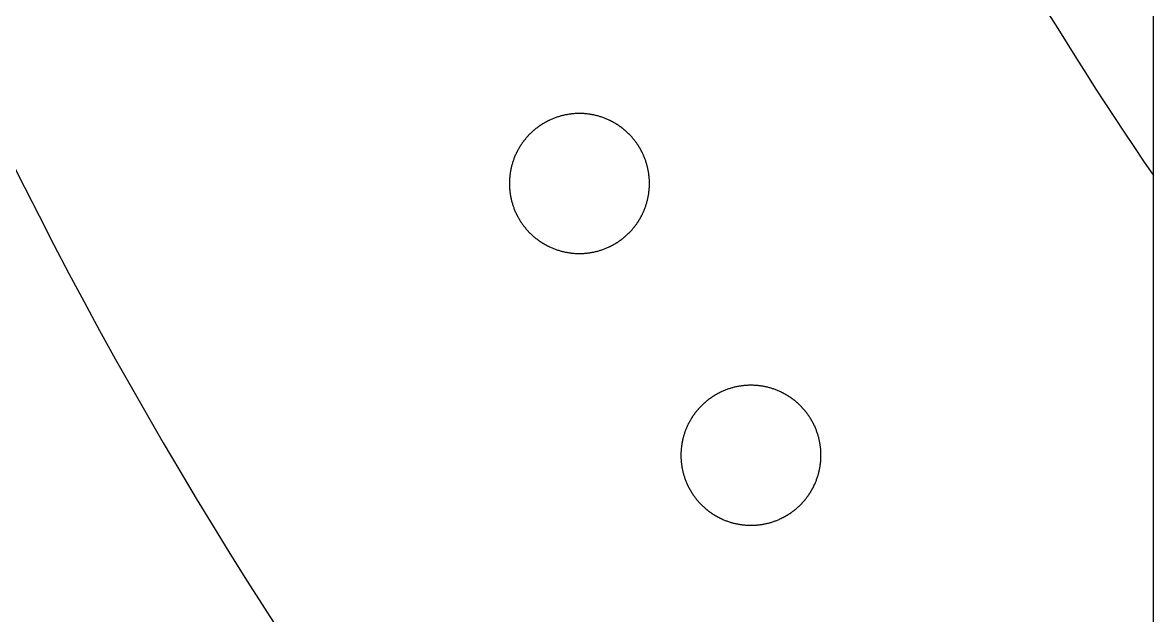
# Model space of a CAD drawing. Extents: x -111 to 2985, y -118 to 122.
# Drawn here: x -40.67 to -31.26, y -63.83 to -58.9 of the extents above; entities that cross this region are included whole.
import ezdxf

# ---------------------------------------------------------------- set-up
doc = ezdxf.new("R2010")
doc.units = 0
doc.layers.add('LAYER_03', color=5, linetype='CONTINUOUS')

msp = doc.modelspace()

# ---------------------------------------------------------------- linework, layer by layer
at = {"layer": 'LAYER_03'}
for points in [[(-110.8393, -73.6993), (-31.2558, -73.6993), (-31.2558, -42.3099)], [(-32.1273, -58.8222), (-32.0507, -58.9469), (-31.9736, -59.0712), (-31.8959, -59.195), (-31.8177, -59.3184), (-31.739, -59.4414), (-31.6598, -59.5639), (-31.58, -59.6859), (-31.4997, -59.8075), (-31.4189, -59.9286), (-31.3376, -60.0492), (-31.2558, -60.1694)], [(-40.771, -60.0239), (-40.6506, -60.2652), (-40.5285, -60.5056), (-40.4048, -60.7451), (-40.2795, -60.9837), (-40.1526, -61.2214), (-40.0241, -61.4582), (-39.894, -61.694), (-39.7623, -61.9288), (-39.629, -62.1627), (-39.4942, -62.3956), (-39.3578, -62.6274), (-39.2199, -62.8583), (-39.0805, -63.0881), (-38.9396, -63.3168), (-38.7972, -63.5445), (-38.6533, -63.771), (-38.5079, -63.9965)]]:
    msp.add_lwpolyline(points, dxfattribs=at)
for points in [[(-35.4492, -60.2357), (-35.4492, -60.2293), (-35.4494, -60.2228), (-35.4495, -60.2163), (-35.4498, -60.2098), (-35.4501, -60.2032), (-35.4505, -60.1966), (-35.451, -60.19), (-35.4516, -60.1834), (-35.4522, -60.1767), (-35.4529, -60.1701), (-35.4537, -60.1634), (-35.4546, -60.1567), (-35.4556, -60.15), (-35.4566, -60.1432), (-35.4577, -60.1365), (-35.4589, -60.1297), (-35.4602, -60.123), (-35.4616, -60.1162), (-35.4631, -60.1094), (-35.4646, -60.1026), (-35.4663, -60.0958), (-35.468, -60.089), (-35.4698, -60.0822), (-35.4717, -60.0754), (-35.4737, -60.0686), (-35.4758, -60.0618), (-35.4779, -60.0551), (-35.4802, -60.0483), (-35.4825, -60.0415), (-35.485, -60.0347), (-35.4875, -60.028), (-35.4901, -60.0213), (-35.4928, -60.0146), (-35.4956, -60.0079), (-35.4985, -60.0012), (-35.5015, -59.9945), (-35.5046, -59.9879), (-35.5061, -59.9846), (-35.5077, -59.9813), (-35.5093, -59.978), (-35.511, -59.9747), (-35.5126, -59.9714), (-35.5143, -59.9681), (-35.516, -59.9649), (-35.5177, -59.9616), (-35.5195, -59.9584), (-35.5212, -59.9551), (-35.523, -59.9519), (-35.5249, -59.9486), (-35.5267, -59.9454), (-35.5285, -59.9422), (-35.5304, -59.939), (-35.5323, -59.9358), (-35.5342, -59.9326), (-35.5362, -59.9295), (-35.5382, -59.9263), (-35.5401, -59.9232), (-35.5422, -59.92), (-35.5442, -59.9169), (-35.5462, -59.9138), (-35.5483, -59.9107), (-35.5504, -59.9076), (-35.5525, -59.9045), (-35.5547, -59.9014), (-35.5568, -59.8984), (-35.559, -59.8953), (-35.5612, -59.8923), (-35.5634, -59.8893), (-35.5657, -59.8863), (-35.5679, -59.8833), (-35.5702, -59.8803), (-35.5725, -59.8773), (-35.5748, -59.8744), (-35.5772, -59.8714), (-35.5795, -59.8685), (-35.5819, -59.8656), (-35.5843, -59.8627), (-35.5867, -59.8598), (-35.5892, -59.8569), (-35.5916, -59.8541), (-35.5941, -59.8512), (-35.5966, -59.8484), (-35.5991, -59.8456), (-35.6016, -59.8428), (-35.6042, -59.84), (-35.6068, -59.8373), (-35.6093, -59.8345), (-35.612, -59.8318), (-35.6146, -59.8291), (-35.6172, -59.8264), (-35.6199, -59.8237), (-35.6225, -59.8211), (-35.6252, -59.8184), (-35.6279, -59.8158), (-35.6307, -59.8132), (-35.6334, -59.8106), (-35.6362, -59.8081), (-35.639, -59.8055), (-35.6417, -59.803), (-35.6446, -59.8005), (-35.6474, -59.798), (-35.6502, -59.7955), (-35.6531, -59.793), (-35.6559, -59.7906), (-35.6588, -59.7882), (-35.6617, -59.7858), (-35.6646, -59.7834), (-35.6676, -59.781), (-35.6705, -59.7787), (-35.6735, -59.7764), (-35.6764, -59.7741), (-35.6794, -59.7718), (-35.6824, -59.7695), (-35.6854, -59.7673), (-35.6884, -59.7651), (-35.6915, -59.7629), (-35.6945, -59.7607), (-35.6976, -59.7585), (-35.7006, -59.7564), (-35.7037, -59.7543), (-35.7068, -59.7522), (-35.7099, -59.7501), (-35.713, -59.7481), (-35.7162, -59.746), (-35.7193, -59.744), (-35.7225, -59.742), (-35.7256, -59.7401), (-35.7288, -59.7381), (-35.732, -59.7362), (-35.7352, -59.7343), (-35.7384, -59.7324), (-35.7416, -59.7305), (-35.7448, -59.7287), (-35.748, -59.7269), (-35.7512, -59.7251), (-35.7545, -59.7233), (-35.7577, -59.7216), (-35.761, -59.7199), (-35.7643, -59.7182), (-35.7675, -59.7165), (-35.7708, -59.7148), (-35.7741, -59.7132), (-35.7774, -59.7116), (-35.7807, -59.71), (-35.784, -59.7084), (-35.7907, -59.7054), (-35.7973, -59.7024), (-35.804, -59.6995), (-35.8107, -59.6967), (-35.8174, -59.694), (-35.8241, -59.6914), (-35.8309, -59.6888), (-35.8376, -59.6864), (-35.8444, -59.6841), (-35.8512, -59.6818), (-35.858, -59.6796), (-35.8648, -59.6776), (-35.8716, -59.6756), (-35.8784, -59.6737), (-35.8852, -59.6718), (-35.8919, -59.6701), (-35.8987, -59.6685), (-35.9055, -59.6669), (-35.9123, -59.6655), (-35.9191, -59.6641), (-35.9259, -59.6628), (-35.9326, -59.6616), (-35.9394, -59.6605), (-35.9461, -59.6594), (-35.9528, -59.6585), (-35.9595, -59.6576), (-35.9662, -59.6568), (-35.9729, -59.6561), (-35.9795, -59.6554), (-35.9862, -59.6549), (-35.9928, -59.6544), (-35.9994, -59.654), (-36.0059, -59.6537), (-36.0124, -59.6534), (-36.019, -59.6532), (-36.0254, -59.6531), (-36.0319, -59.6531), (-36.0383, -59.6531), (-36.0448, -59.6532), (-36.0513, -59.6534), (-36.0579, -59.6537), (-36.0644, -59.654), (-36.071, -59.6544), (-36.0776, -59.6549), (-36.0842, -59.6554), (-36.0909, -59.6561), (-36.0976, -59.6568), (-36.1043, -59.6576), (-36.111, -59.6585), (-36.1177, -59.6594), (-36.1244, -59.6605), (-36.1312, -59.6616), (-36.1379, -59.6628), (-36.1447, -59.6641), (-36.1515, -59.6655), (-36.1582, -59.6669), (-36.165, -59.6685), (-36.1718, -59.6701), (-36.1786, -59.6718), (-36.1854, -59.6737), (-36.1922, -59.6756), (-36.199, -59.6776), (-36.2058, -59.6796), (-36.2126, -59.6818), (-36.2194, -59.6841), (-36.2261, -59.6864), (-36.2329, -59.6888), (-36.2396, -59.6914), (-36.2464, -59.694), (-36.2531, -59.6967), (-36.2598, -59.6995), (-36.2665, -59.7024), (-36.2731, -59.7054), (-36.2798, -59.7084), (-36.2831, -59.71), (-36.2864, -59.7116), (-36.2897, -59.7132), (-36.293, -59.7148), (-36.2962, -59.7165), (-36.2995, -59.7182), (-36.3028, -59.7199), (-36.306, -59.7216), (-36.3093, -59.7233), (-36.3125, -59.7251), (-36.3158, -59.7269), (-36.319, -59.7287), (-36.3222, -59.7305), (-36.3254, -59.7324), (-36.3286, -59.7343), (-36.3318, -59.7362), (-36.335, -59.7381), (-36.3382, -59.7401), (-36.3413, -59.742), (-36.3445, -59.744), (-36.3476, -59.746), (-36.3507, -59.7481), (-36.3539, -59.7501), (-36.357, -59.7522), (-36.3601, -59.7543), (-36.3631, -59.7564), (-36.3662, -59.7585), (-36.3693, -59.7607), (-36.3723, -59.7629), (-36.3753, -59.7651), (-36.3784, -59.7673), (-36.3814, -59.7695), (-36.3844, -59.7718), (-36.3874, -59.7741), (-36.3903, -59.7764), (-36.3933, -59.7787), (-36.3962, -59.781), (-36.3991, -59.7834), (-36.4021, -59.7858), (-36.405, -59.7882), (-36.4078, -59.7906), (-36.4107, -59.793), (-36.4136, -59.7955), (-36.4164, -59.798), (-36.4192, -59.8005), (-36.422, -59.803), (-36.4248, -59.8055), (-36.4276, -59.8081), (-36.4304, -59.8106), (-36.4331, -59.8132), (-36.4358, -59.8158), (-36.4385, -59.8184), (-36.4412, -59.8211), (-36.4439, -59.8237), (-36.4466, -59.8264), (-36.4492, -59.8291), (-36.4518, -59.8318), (-36.4544, -59.8345), (-36.457, -59.8373), (-36.4596, -59.84), (-36.4621, -59.8428), (-36.4647, -59.8456), (-36.4672, -59.8484), (-36.4697, -59.8512), (-36.4722, -59.8541), (-36.4746, -59.8569), (-36.4771, -59.8598), (-36.4795, -59.8627), (-36.4819, -59.8656), (-36.4843, -59.8685), (-36.4866, -59.8714), (-36.489, -59.8744), (-36.4913, -59.8773), (-36.4936, -59.8803), (-36.4959, -59.8833), (-36.4981, -59.8863), (-36.5004, -59.8893), (-36.5026, -59.8923), (-36.5048, -59.8953), (-36.507, -59.8984), (-36.5091, -59.9014), (-36.5113, -59.9045), (-36.5134, -59.9076), (-36.5155, -59.9107), (-36.5175, -59.9138), (-36.5196, -59.9169), (-36.5216, -59.92), (-36.5236, -59.9232), (-36.5256, -59.9263), (-36.5276, -59.9295), (-36.5295, -59.9326), (-36.5315, -59.9358), (-36.5334, -59.939), (-36.5352, -59.9422), (-36.5371, -59.9454), (-36.5389, -59.9486), (-36.5407, -59.9519), (-36.5425, -59.9551), (-36.5443, -59.9584), (-36.546, -59.9616), (-36.5478, -59.9649), (-36.5495, -59.9681), (-36.5512, -59.9714), (-36.5528, -59.9747), (-36.5544, -59.978), (-36.5561, -59.9813), (-36.5576, -59.9846), (-36.5592, -59.9879), (-36.5623, -59.9945), (-36.5653, -60.0012), (-36.5682, -60.0079), (-36.5709, -60.0146), (-36.5737, -60.0213), (-36.5763, -60.028), (-36.5788, -60.0347), (-36.5812, -60.0415), (-36.5836, -60.0483), (-36.5858, -60.0551), (-36.588, -60.0618), (-36.5901, -60.0686), (-36.5921, -60.0754), (-36.594, -60.0822), (-36.5958, -60.089), (-36.5975, -60.0958), (-36.5992, -60.1026), (-36.6007, -60.1094), (-36.6022, -60.1162), (-36.6035, -60.123), (-36.6048, -60.1297), (-36.606, -60.1365), (-36.6072, -60.1432), (-36.6082, -60.15), (-36.6092, -60.1567), (-36.6101, -60.1634), (-36.6109, -60.1701), (-36.6116, -60.1767), (-36.6122, -60.1834), (-36.6128, -60.19), (-36.6133, -60.1966), (-36.6137, -60.2032), (-36.614, -60.2098), (-36.6142, -60.2163), (-36.6144, -60.2228), (-36.6145, -60.2293), (-36.6146, -60.2357), (-36.6145, -60.2422), (-36.6144, -60.2487), (-36.6142, -60.2552), (-36.614, -60.2617), (-36.6137, -60.2683), (-36.6133, -60.2749), (-36.6128, -60.2815), (-36.6122, -60.2881), (-36.6116, -60.2948), (-36.6109, -60.3014), (-36.6101, -60.3081), (-36.6092, -60.3148), (-36.6082, -60.3215), (-36.6072, -60.3283), (-36.606, -60.335), (-36.6048, -60.3418), (-36.6035, -60.3485), (-36.6022, -60.3553), (-36.6007, -60.3621), (-36.5992, -60.3689), (-36.5975, -60.3757), (-36.5958, -60.3825), (-36.594, -60.3893), (-36.5921, -60.3961), (-36.5901, -60.4029), (-36.588, -60.4097), (-36.5858, -60.4164), (-36.5836, -60.4232), (-36.5812, -60.43), (-36.5788, -60.4368), (-36.5763, -60.4435), (-36.5737, -60.4502), (-36.5709, -60.4569), (-36.5682, -60.4636), (-36.5653, -60.4703), (-36.5623, -60.477), (-36.5592, -60.4836), (-36.5576, -60.4869), (-36.5561, -60.4902), (-36.5544, -60.4935), (-36.5528, -60.4968), (-36.5512, -60.5001), (-36.5495, -60.5034), (-36.5478, -60.5066), (-36.546, -60.5099), (-36.5443, -60.5131), (-36.5425, -60.5164), (-36.5407, -60.5196), (-36.5389, -60.5229), (-36.5371, -60.5261), (-36.5352, -60.5293), (-36.5334, -60.5325), (-36.5315, -60.5357), (-36.5295, -60.5388), (-36.5276, -60.542), (-36.5256, -60.5452), (-36.5236, -60.5483), (-36.5216, -60.5515), (-36.5196, -60.5546), (-36.5175, -60.5577), (-36.5155, -60.5608), (-36.5134, -60.5639), (-36.5113, -60.567), (-36.5091, -60.5701), (-36.507, -60.5731), (-36.5048, -60.5762), (-36.5026, -60.5792), (-36.5004, -60.5822), (-36.4981, -60.5852), (-36.4959, -60.5882), (-36.4936, -60.5912), (-36.4913, -60.5942), (-36.489, -60.5971), (-36.4866, -60.6001), (-36.4843, -60.603), (-36.4819, -60.6059), (-36.4795, -60.6088), (-36.4771, -60.6117), (-36.4746, -60.6146), (-36.4722, -60.6174), (-36.4697, -60.6203), (-36.4672, -60.6231), (-36.4647, -60.6259), (-36.4621, -60.6287), (-36.4596, -60.6315), (-36.457, -60.6342), (-36.4544, -60.637), (-36.4518, -60.6397), (-36.4492, -60.6424), (-36.4466, -60.6451), (-36.4439, -60.6478), (-36.4412, -60.6504), (-36.4385, -60.6531), (-36.4358, -60.6557), (-36.4331, -60.6583), (-36.4304, -60.6609), (-36.4276, -60.6634), (-36.4248, -60.666), (-36.422, -60.6685), (-36.4192, -60.671), (-36.4164, -60.6735), (-36.4136, -60.676), (-36.4107, -60.6785), (-36.4078, -60.6809), (-36.405, -60.6833), (-36.4021, -60.6857), (-36.3991, -60.6881), (-36.3962, -60.6905), (-36.3933, -60.6928), (-36.3903, -60.6951), (-36.3874, -60.6974), (-36.3844, -60.6997), (-36.3814, -60.702), (-36.3784, -60.7042), (-36.3753, -60.7064), (-36.3723, -60.7086), (-36.3693, -60.7108), (-36.3662, -60.713), (-36.3631, -60.7151), (-36.3601, -60.7172), (-36.357, -60.7193), (-36.3539, -60.7214), (-36.3507, -60.7234), (-36.3476, -60.7255), (-36.3445, -60.7275), (-36.3413, -60.7295), (-36.3382, -60.7314), (-36.335, -60.7334), (-36.3318, -60.7353), (-36.3286, -60.7372), (-36.3254, -60.7391), (-36.3222, -60.7409), (-36.319, -60.7428), (-36.3158, -60.7446), (-36.3125, -60.7464), (-36.3093, -60.7482), (-36.306, -60.7499), (-36.3028, -60.7516), (-36.2995, -60.7533), (-36.2962, -60.755), (-36.293, -60.7567), (-36.2897, -60.7583), (-36.2864, -60.7599), (-36.2831, -60.7615), (-36.2798, -60.7631), (-36.2731, -60.7661), (-36.2665, -60.7691), (-36.2598, -60.772), (-36.2531, -60.7748), (-36.2464, -60.7775), (-36.2396, -60.7801), (-36.2329, -60.7827), (-36.2261, -60.7851), (-36.2194, -60.7874), (-36.2126, -60.7897), (-36.2058, -60.7919), (-36.199, -60.7939), (-36.1922, -60.7959), (-36.1854, -60.7978), (-36.1786, -60.7996), (-36.1718, -60.8014), (-36.165, -60.803), (-36.1582, -60.8046), (-36.1515, -60.806), (-36.1447, -60.8074), (-36.1379, -60.8087), (-36.1312, -60.8099), (-36.1244, -60.811), (-36.1177, -60.8121), (-36.111, -60.813), (-36.1043, -60.8139), (-36.0976, -60.8147), (-36.0909, -60.8154), (-36.0842, -60.8161), (-36.0776, -60.8166), (-36.071, -60.8171), (-36.0644, -60.8175), (-36.0579, -60.8178), (-36.0513, -60.8181), (-36.0448, -60.8183), (-36.0383, -60.8184), (-36.0319, -60.8184), (-36.0254, -60.8184), (-36.019, -60.8183), (-36.0124, -60.8181), (-36.0059, -60.8178), (-35.9994, -60.8175), (-35.9928, -60.8171), (-35.9862, -60.8166), (-35.9795, -60.8161), (-35.9729, -60.8154), (-35.9662, -60.8147), (-35.9595, -60.8139), (-35.9528, -60.813), (-35.9461, -60.8121), (-35.9394, -60.811), (-35.9326, -60.8099), (-35.9259, -60.8087), (-35.9191, -60.8074), (-35.9123, -60.806), (-35.9055, -60.8046), (-35.8987, -60.803), (-35.8919, -60.8014), (-35.8852, -60.7996), (-35.8784, -60.7978), (-35.8716, -60.7959), (-35.8648, -60.7939), (-35.858, -60.7919), (-35.8512, -60.7897), (-35.8444, -60.7874), (-35.8376, -60.7851), (-35.8309, -60.7827), (-35.8241, -60.7801), (-35.8174, -60.7775), (-35.8107, -60.7748), (-35.804, -60.772), (-35.7973, -60.7691), (-35.7907, -60.7661), (-35.784, -60.7631), (-35.7807, -60.7615), (-35.7774, -60.7599), (-35.7741, -60.7583), (-35.7708, -60.7567), (-35.7675, -60.755), (-35.7643, -60.7533), (-35.761, -60.7516), (-35.7577, -60.7499), (-35.7545, -60.7482), (-35.7512, -60.7464), (-35.748, -60.7446), (-35.7448, -60.7428), (-35.7416, -60.7409), (-35.7384, -60.7391), (-35.7352, -60.7372), (-35.732, -60.7353), (-35.7288, -60.7334), (-35.7256, -60.7314), (-35.7225, -60.7295), (-35.7193, -60.7275), (-35.7162, -60.7255), (-35.713, -60.7234), (-35.7099, -60.7214), (-35.7068, -60.7193), (-35.7037, -60.7172), (-35.7006, -60.7151), (-35.6976, -60.713), (-35.6945, -60.7108), (-35.6915, -60.7086), (-35.6884, -60.7064), (-35.6854, -60.7042), (-35.6824, -60.702), (-35.6794, -60.6997), (-35.6764, -60.6974), (-35.6735, -60.6951), (-35.6705, -60.6928), (-35.6676, -60.6905), (-35.6646, -60.6881), (-35.6617, -60.6857), (-35.6588, -60.6833), (-35.6559, -60.6809), (-35.6531, -60.6785), (-35.6502, -60.676), (-35.6474, -60.6735), (-35.6446, -60.671), (-35.6417, -60.6685), (-35.639, -60.666), (-35.6362, -60.6634), (-35.6334, -60.6609), (-35.6307, -60.6583), (-35.6279, -60.6557), (-35.6252, -60.6531), (-35.6225, -60.6504), (-35.6199, -60.6478), (-35.6172, -60.6451), (-35.6146, -60.6424), (-35.612, -60.6397), (-35.6093, -60.637), (-35.6068, -60.6342), (-35.6042, -60.6315), (-35.6016, -60.6287), (-35.5991, -60.6259), (-35.5966, -60.6231), (-35.5941, -60.6203), (-35.5916, -60.6174), (-35.5892, -60.6146), (-35.5867, -60.6117), (-35.5843, -60.6088), (-35.5819, -60.6059), (-35.5795, -60.603), (-35.5772, -60.6001), (-35.5748, -60.5971), (-35.5725, -60.5942), (-35.5702, -60.5912), (-35.5679, -60.5882), (-35.5657, -60.5852), (-35.5634, -60.5822), (-35.5612, -60.5792), (-35.559, -60.5762), (-35.5568, -60.5731), (-35.5547, -60.5701), (-35.5525, -60.567), (-35.5504, -60.5639), (-35.5483, -60.5608), (-35.5462, -60.5577), (-35.5442, -60.5546), (-35.5422, -60.5515), (-35.5401, -60.5483), (-35.5382, -60.5452), (-35.5362, -60.542), (-35.5342, -60.5388), (-35.5323, -60.5357), (-35.5304, -60.5325), (-35.5285, -60.5293), (-35.5267, -60.5261), (-35.5249, -60.5229), (-35.523, -60.5196), (-35.5212, -60.5164), (-35.5195, -60.5131), (-35.5177, -60.5099), (-35.516, -60.5066), (-35.5143, -60.5034), (-35.5126, -60.5001), (-35.511, -60.4968), (-35.5093, -60.4935), (-35.5077, -60.4902), (-35.5061, -60.4869), (-35.5046, -60.4836), (-35.5015, -60.477), (-35.4985, -60.4703), (-35.4956, -60.4636), (-35.4928, -60.4569), (-35.4901, -60.4502), (-35.4875, -60.4435), (-35.485, -60.4368), (-35.4825, -60.43), (-35.4802, -60.4232), (-35.4779, -60.4164), (-35.4758, -60.4097), (-35.4737, -60.4029), (-35.4717, -60.3961), (-35.4698, -60.3893), (-35.468, -60.3825), (-35.4663, -60.3757), (-35.4646, -60.3689), (-35.4631, -60.3621), (-35.4616, -60.3553), (-35.4602, -60.3485), (-35.4589, -60.3418), (-35.4577, -60.335), (-35.4566, -60.3283), (-35.4556, -60.3215), (-35.4546, -60.3148), (-35.4537, -60.3081), (-35.4529, -60.3014), (-35.4522, -60.2948), (-35.4516, -60.2881), (-35.451, -60.2815), (-35.4505, -60.2749), (-35.4501, -60.2683), (-35.4498, -60.2617), (-35.4495, -60.2552), (-35.4494, -60.2487), (-35.4492, -60.2422)], [(-34.022, -62.498), (-34.022, -62.4915), (-34.0221, -62.4851), (-34.0223, -62.4786), (-34.0226, -62.472), (-34.0229, -62.4655), (-34.0233, -62.4589), (-34.0238, -62.4523), (-34.0243, -62.4456), (-34.025, -62.439), (-34.0257, -62.4323), (-34.0265, -62.4256), (-34.0274, -62.4189), (-34.0283, -62.4122), (-34.0294, -62.4055), (-34.0305, -62.3987), (-34.0317, -62.392), (-34.033, -62.3852), (-34.0344, -62.3784), (-34.0359, -62.3716), (-34.0374, -62.3649), (-34.039, -62.3581), (-34.0408, -62.3513), (-34.0426, -62.3445), (-34.0445, -62.3377), (-34.0465, -62.3309), (-34.0486, -62.3241), (-34.0507, -62.3173), (-34.053, -62.3105), (-34.0553, -62.3038), (-34.0578, -62.297), (-34.0603, -62.2903), (-34.0629, -62.2835), (-34.0656, -62.2768), (-34.0684, -62.2701), (-34.0713, -62.2634), (-34.0743, -62.2568), (-34.0773, -62.2501), (-34.0789, -62.2468), (-34.0805, -62.2435), (-34.0821, -62.2402), (-34.0837, -62.2369), (-34.0854, -62.2337), (-34.0871, -62.2304), (-34.0888, -62.2271), (-34.0905, -62.2239), (-34.0923, -62.2206), (-34.094, -62.2174), (-34.0958, -62.2141), (-34.0976, -62.2109), (-34.0995, -62.2077), (-34.1013, -62.2045), (-34.1032, -62.2013), (-34.1051, -62.1981), (-34.107, -62.1949), (-34.109, -62.1917), (-34.1109, -62.1886), (-34.1129, -62.1854), (-34.1149, -62.1823), (-34.117, -62.1792), (-34.119, -62.176), (-34.1211, -62.1729), (-34.1232, -62.1698), (-34.1253, -62.1668), (-34.1274, -62.1637), (-34.1296, -62.1606), (-34.1318, -62.1576), (-34.134, -62.1545), (-34.1362, -62.1515), (-34.1384, -62.1485), (-34.1407, -62.1455), (-34.143, -62.1425), (-34.1453, -62.1396), (-34.1476, -62.1366), (-34.1499, -62.1337), (-34.1523, -62.1307), (-34.1547, -62.1278), (-34.1571, -62.1249), (-34.1595, -62.122), (-34.1619, -62.1192), (-34.1644, -62.1163), (-34.1669, -62.1135), (-34.1694, -62.1107), (-34.1719, -62.1079), (-34.1744, -62.1051), (-34.177, -62.1023), (-34.1795, -62.0995), (-34.1821, -62.0968), (-34.1847, -62.0941), (-34.1874, -62.0914), (-34.19, -62.0887), (-34.1927, -62.086), (-34.1953, -62.0833), (-34.198, -62.0807), (-34.2007, -62.0781), (-34.2035, -62.0755), (-34.2062, -62.0729), (-34.209, -62.0703), (-34.2117, -62.0678), (-34.2145, -62.0652), (-34.2173, -62.0627), (-34.2202, -62.0602), (-34.223, -62.0577), (-34.2258, -62.0553), (-34.2287, -62.0528), (-34.2316, -62.0504), (-34.2345, -62.048), (-34.2374, -62.0456), (-34.2403, -62.0433), (-34.2433, -62.0409), (-34.2462, -62.0386), (-34.2492, -62.0363), (-34.2522, -62.034), (-34.2552, -62.0318), (-34.2582, -62.0295), (-34.2612, -62.0273), (-34.2642, -62.0251), (-34.2673, -62.0229), (-34.2703, -62.0208), (-34.2734, -62.0186), (-34.2765, -62.0165), (-34.2796, -62.0144), (-34.2827, -62.0124), (-34.2858, -62.0103), (-34.2889, -62.0083), (-34.2921, -62.0063), (-34.2952, -62.0043), (-34.2984, -62.0023), (-34.3016, -62.0004), (-34.3047, -61.9984), (-34.3079, -61.9965), (-34.3111, -61.9947), (-34.3143, -61.9928), (-34.3176, -61.991), (-34.3208, -61.9892), (-34.324, -61.9874), (-34.3273, -61.9856), (-34.3305, -61.9838), (-34.3338, -61.9821), (-34.337, -61.9804), (-34.3403, -61.9787), (-34.3436, -61.9771), (-34.3469, -61.9754), (-34.3502, -61.9738), (-34.3535, -61.9722), (-34.3568, -61.9707), (-34.3634, -61.9676), (-34.3701, -61.9646), (-34.3768, -61.9617), (-34.3835, -61.9589), (-34.3902, -61.9562), (-34.3969, -61.9536), (-34.4037, -61.9511), (-34.4104, -61.9487), (-34.4172, -61.9463), (-34.424, -61.944), (-34.4308, -61.9419), (-34.4375, -61.9398), (-34.4443, -61.9378), (-34.4511, -61.9359), (-34.4579, -61.9341), (-34.4647, -61.9324), (-34.4715, -61.9307), (-34.4783, -61.9292), (-34.4851, -61.9277), (-34.4919, -61.9263), (-34.4986, -61.925), (-34.5054, -61.9238), (-34.5121, -61.9227), (-34.5189, -61.9217), (-34.5256, -61.9207), (-34.5323, -61.9198), (-34.539, -61.919), (-34.5457, -61.9183), (-34.5523, -61.9177), (-34.5589, -61.9171), (-34.5655, -61.9166), (-34.5721, -61.9162), (-34.5787, -61.9159), (-34.5852, -61.9156), (-34.5917, -61.9155), (-34.5982, -61.9154), (-34.6047, -61.9153), (-34.6111, -61.9154), (-34.6176, -61.9155), (-34.6241, -61.9156), (-34.6306, -61.9159), (-34.6372, -61.9162), (-34.6438, -61.9166), (-34.6504, -61.9171), (-34.657, -61.9177), (-34.6637, -61.9183), (-34.6703, -61.919), (-34.677, -61.9198), (-34.6837, -61.9207), (-34.6905, -61.9217), (-34.6972, -61.9227), (-34.7039, -61.9238), (-34.7107, -61.925), (-34.7175, -61.9263), (-34.7242, -61.9277), (-34.731, -61.9292), (-34.7378, -61.9307), (-34.7446, -61.9324), (-34.7514, -61.9341), (-34.7582, -61.9359), (-34.765, -61.9378), (-34.7718, -61.9398), (-34.7786, -61.9419), (-34.7854, -61.944), (-34.7921, -61.9463), (-34.7989, -61.9487), (-34.8057, -61.9511), (-34.8124, -61.9536), (-34.8191, -61.9562), (-34.8259, -61.9589), (-34.8326, -61.9617), (-34.8392, -61.9646), (-34.8459, -61.9676), (-34.8525, -61.9707), (-34.8558, -61.9722), (-34.8591, -61.9738), (-34.8624, -61.9754), (-34.8657, -61.9771), (-34.869, -61.9787), (-34.8723, -61.9804), (-34.8756, -61.9821), (-34.8788, -61.9838), (-34.8821, -61.9856), (-34.8853, -61.9874), (-34.8885, -61.9892), (-34.8918, -61.991), (-34.895, -61.9928), (-34.8982, -61.9947), (-34.9014, -61.9965), (-34.9046, -61.9984), (-34.9078, -62.0004), (-34.9109, -62.0023), (-34.9141, -62.0043), (-34.9172, -62.0063), (-34.9204, -62.0083), (-34.9235, -62.0103), (-34.9266, -62.0124), (-34.9297, -62.0144), (-34.9328, -62.0165), (-34.9359, -62.0186), (-34.939, -62.0208), (-34.942, -62.0229), (-34.9451, -62.0251), (-34.9481, -62.0273), (-34.9512, -62.0295), (-34.9542, -62.0318), (-34.9572, -62.034), (-34.9601, -62.0363), (-34.9631, -62.0386), (-34.9661, -62.0409), (-34.969, -62.0433), (-34.9719, -62.0456), (-34.9748, -62.048), (-34.9777, -62.0504), (-34.9806, -62.0528), (-34.9835, -62.0553), (-34.9863, -62.0577), (-34.9892, -62.0602), (-34.992, -62.0627), (-34.9948, -62.0652), (-34.9976, -62.0678), (-35.0004, -62.0703), (-35.0031, -62.0729), (-35.0059, -62.0755), (-35.0086, -62.0781), (-35.0113, -62.0807), (-35.014, -62.0833), (-35.0167, -62.086), (-35.0193, -62.0887), (-35.022, -62.0914), (-35.0246, -62.0941), (-35.0272, -62.0968), (-35.0298, -62.0995), (-35.0324, -62.1023), (-35.0349, -62.1051), (-35.0375, -62.1079), (-35.04, -62.1107), (-35.0425, -62.1135), (-35.0449, -62.1163), (-35.0474, -62.1192), (-35.0498, -62.122), (-35.0523, -62.1249), (-35.0547, -62.1278), (-35.057, -62.1307), (-35.0594, -62.1337), (-35.0617, -62.1366), (-35.0641, -62.1396), (-35.0664, -62.1425), (-35.0686, -62.1455), (-35.0709, -62.1485), (-35.0731, -62.1515), (-35.0754, -62.1545), (-35.0776, -62.1576), (-35.0797, -62.1606), (-35.0819, -62.1637), (-35.084, -62.1668), (-35.0861, -62.1698), (-35.0882, -62.1729), (-35.0903, -62.176), (-35.0924, -62.1792), (-35.0944, -62.1823), (-35.0964, -62.1854), (-35.0984, -62.1886), (-35.1004, -62.1917), (-35.1023, -62.1949), (-35.1042, -62.1981), (-35.1061, -62.2013), (-35.108, -62.2045), (-35.1099, -62.2077), (-35.1117, -62.2109), (-35.1135, -62.2141), (-35.1153, -62.2174), (-35.1171, -62.2206), (-35.1188, -62.2239), (-35.1205, -62.2271), (-35.1223, -62.2304), (-35.1239, -62.2337), (-35.1256, -62.2369), (-35.1272, -62.2402), (-35.1288, -62.2435), (-35.1304, -62.2468), (-35.132, -62.2501), (-35.1351, -62.2568), (-35.138, -62.2634), (-35.1409, -62.2701), (-35.1437, -62.2768), (-35.1464, -62.2835), (-35.1491, -62.2903), (-35.1516, -62.297), (-35.154, -62.3038), (-35.1564, -62.3105), (-35.1586, -62.3173), (-35.1608, -62.3241), (-35.1629, -62.3309), (-35.1649, -62.3377), (-35.1668, -62.3445), (-35.1686, -62.3513), (-35.1703, -62.3581), (-35.1719, -62.3649), (-35.1735, -62.3716), (-35.1749, -62.3784), (-35.1763, -62.3852), (-35.1776, -62.392), (-35.1788, -62.3987), (-35.18, -62.4055), (-35.181, -62.4122), (-35.182, -62.4189), (-35.1828, -62.4256), (-35.1836, -62.4323), (-35.1844, -62.439), (-35.185, -62.4456), (-35.1855, -62.4523), (-35.186, -62.4589), (-35.1864, -62.4655), (-35.1868, -62.472), (-35.187, -62.4786), (-35.1872, -62.4851), (-35.1873, -62.4915), (-35.1873, -62.498), (-35.1873, -62.5045), (-35.1872, -62.5109), (-35.187, -62.5174), (-35.1868, -62.524), (-35.1864, -62.5305), (-35.186, -62.5371), (-35.1855, -62.5437), (-35.185, -62.5504), (-35.1844, -62.557), (-35.1836, -62.5637), (-35.1828, -62.5704), (-35.182, -62.5771), (-35.181, -62.5838), (-35.18, -62.5905), (-35.1788, -62.5973), (-35.1776, -62.604), (-35.1763, -62.6108), (-35.1749, -62.6176), (-35.1735, -62.6244), (-35.1719, -62.6311), (-35.1703, -62.6379), (-35.1686, -62.6447), (-35.1668, -62.6515), (-35.1649, -62.6583), (-35.1629, -62.6651), (-35.1608, -62.6719), (-35.1586, -62.6787), (-35.1564, -62.6855), (-35.154, -62.6922), (-35.1516, -62.699), (-35.1491, -62.7057), (-35.1464, -62.7125), (-35.1437, -62.7192), (-35.1409, -62.7259), (-35.138, -62.7326), (-35.1351, -62.7392), (-35.132, -62.7459), (-35.1304, -62.7492), (-35.1288, -62.7525), (-35.1272, -62.7558), (-35.1256, -62.7591), (-35.1239, -62.7623), (-35.1223, -62.7656), (-35.1205, -62.7689), (-35.1188, -62.7721), (-35.1171, -62.7754), (-35.1153, -62.7786), (-35.1135, -62.7819), (-35.1117, -62.7851), (-35.1099, -62.7883), (-35.108, -62.7915), (-35.1061, -62.7947), (-35.1042, -62.7979), (-35.1023, -62.8011), (-35.1004, -62.8043), (-35.0984, -62.8074), (-35.0964, -62.8106), (-35.0944, -62.8137), (-35.0924, -62.8168), (-35.0903, -62.82), (-35.0882, -62.8231), (-35.0861, -62.8262), (-35.084, -62.8292), (-35.0819, -62.8323), (-35.0797, -62.8354), (-35.0776, -62.8384), (-35.0754, -62.8415), (-35.0731, -62.8445), (-35.0709, -62.8475), (-35.0686, -62.8505), (-35.0664, -62.8535), (-35.0641, -62.8564), (-35.0617, -62.8594), (-35.0594, -62.8623), (-35.057, -62.8653), (-35.0547, -62.8682), (-35.0523, -62.8711), (-35.0498, -62.874), (-35.0474, -62.8768), (-35.0449, -62.8797), (-35.0425, -62.8825), (-35.04, -62.8853), (-35.0375, -62.8881), (-35.0349, -62.8909), (-35.0324, -62.8937), (-35.0298, -62.8965), (-35.0272, -62.8992), (-35.0246, -62.9019), (-35.022, -62.9046), (-35.0193, -62.9073), (-35.0167, -62.91), (-35.014, -62.9127), (-35.0113, -62.9153), (-35.0086, -62.9179), (-35.0059, -62.9205), (-35.0031, -62.9231), (-35.0004, -62.9257), (-34.9976, -62.9282), (-34.9948, -62.9308), (-34.992, -62.9333), (-34.9892, -62.9358), (-34.9863, -62.9383), (-34.9835, -62.9407), (-34.9806, -62.9432), (-34.9777, -62.9456), (-34.9748, -62.948), (-34.9719, -62.9504), (-34.969, -62.9527), (-34.9661, -62.9551), (-34.9631, -62.9574), (-34.9601, -62.9597), (-34.9572, -62.962), (-34.9542, -62.9642), (-34.9512, -62.9665), (-34.9481, -62.9687), (-34.9451, -62.9709), (-34.942, -62.9731), (-34.939, -62.9752), (-34.9359, -62.9774), (-34.9328, -62.9795), (-34.9297, -62.9816), (-34.9266, -62.9836), (-34.9235, -62.9857), (-34.9204, -62.9877), (-34.9172, -62.9897), (-34.9141, -62.9917), (-34.9109, -62.9937), (-34.9078, -62.9956), (-34.9046, -62.9976), (-34.9014, -62.9995), (-34.8982, -63.0013), (-34.895, -63.0032), (-34.8918, -63.005), (-34.8885, -63.0068), (-34.8853, -63.0086), (-34.8821, -63.0104), (-34.8788, -63.0122), (-34.8756, -63.0139), (-34.8723, -63.0156), (-34.869, -63.0173), (-34.8657, -63.0189), (-34.8624, -63.0206), (-34.8591, -63.0222), (-34.8558, -63.0238), (-34.8525, -63.0253), (-34.8459, -63.0284), (-34.8392, -63.0314), (-34.8326, -63.0343), (-34.8259, -63.0371), (-34.8191, -63.0398), (-34.8124, -63.0424), (-34.8057, -63.0449), (-34.7989, -63.0473), (-34.7921, -63.0497), (-34.7854, -63.052), (-34.7786, -63.0541), (-34.7718, -63.0562), (-34.765, -63.0582), (-34.7582, -63.0601), (-34.7514, -63.0619), (-34.7446, -63.0636), (-34.7378, -63.0653), (-34.731, -63.0668), (-34.7242, -63.0683), (-34.7175, -63.0697), (-34.7107, -63.071), (-34.7039, -63.0722), (-34.6972, -63.0733), (-34.6905, -63.0743), (-34.6837, -63.0753), (-34.677, -63.0762), (-34.6703, -63.077), (-34.6637, -63.0777), (-34.657, -63.0783), (-34.6504, -63.0789), (-34.6438, -63.0794), (-34.6372, -63.0798), (-34.6306, -63.0801), (-34.6241, -63.0804), (-34.6176, -63.0805), (-34.6111, -63.0806), (-34.6047, -63.0807), (-34.5982, -63.0806), (-34.5917, -63.0805), (-34.5852, -63.0804), (-34.5787, -63.0801), (-34.5721, -63.0798), (-34.5655, -63.0794), (-34.5589, -63.0789), (-34.5523, -63.0783), (-34.5457, -63.0777), (-34.539, -63.077), (-34.5323, -63.0762), (-34.5256, -63.0753), (-34.5189, -63.0743), (-34.5121, -63.0733), (-34.5054, -63.0722), (-34.4986, -63.071), (-34.4919, -63.0697), (-34.4851, -63.0683), (-34.4783, -63.0668), (-34.4715, -63.0653), (-34.4647, -63.0636), (-34.4579, -63.0619), (-34.4511, -63.0601), (-34.4443, -63.0582), (-34.4375, -63.0562), (-34.4308, -63.0541), (-34.424, -63.052), (-34.4172, -63.0497), (-34.4104, -63.0473), (-34.4037, -63.0449), (-34.3969, -63.0424), (-34.3902, -63.0398), (-34.3835, -63.0371), (-34.3768, -63.0343), (-34.3701, -63.0314), (-34.3634, -63.0284), (-34.3568, -63.0253), (-34.3535, -63.0238), (-34.3502, -63.0222), (-34.3469, -63.0206), (-34.3436, -63.0189), (-34.3403, -63.0173), (-34.337, -63.0156), (-34.3338, -63.0139), (-34.3305, -63.0122), (-34.3273, -63.0104), (-34.324, -63.0086), (-34.3208, -63.0068), (-34.3176, -63.005), (-34.3143, -63.0032), (-34.3111, -63.0013), (-34.3079, -62.9995), (-34.3047, -62.9976), (-34.3016, -62.9956), (-34.2984, -62.9937), (-34.2952, -62.9917), (-34.2921, -62.9897), (-34.2889, -62.9877), (-34.2858, -62.9857), (-34.2827, -62.9836), (-34.2796, -62.9816), (-34.2765, -62.9795), (-34.2734, -62.9774), (-34.2703, -62.9752), (-34.2673, -62.9731), (-34.2642, -62.9709), (-34.2612, -62.9687), (-34.2582, -62.9665), (-34.2552, -62.9642), (-34.2522, -62.962), (-34.2492, -62.9597), (-34.2462, -62.9574), (-34.2433, -62.9551), (-34.2403, -62.9527), (-34.2374, -62.9504), (-34.2345, -62.948), (-34.2316, -62.9456), (-34.2287, -62.9432), (-34.2258, -62.9407), (-34.223, -62.9383), (-34.2202, -62.9358), (-34.2173, -62.9333), (-34.2145, -62.9308), (-34.2117, -62.9282), (-34.209, -62.9257), (-34.2062, -62.9231), (-34.2035, -62.9205), (-34.2007, -62.9179), (-34.198, -62.9153), (-34.1953, -62.9127), (-34.1927, -62.91), (-34.19, -62.9073), (-34.1874, -62.9046), (-34.1847, -62.9019), (-34.1821, -62.8992), (-34.1795, -62.8965), (-34.177, -62.8937), (-34.1744, -62.8909), (-34.1719, -62.8881), (-34.1694, -62.8853), (-34.1669, -62.8825), (-34.1644, -62.8797), (-34.1619, -62.8768), (-34.1595, -62.874), (-34.1571, -62.8711), (-34.1547, -62.8682), (-34.1523, -62.8653), (-34.1499, -62.8623), (-34.1476, -62.8594), (-34.1453, -62.8564), (-34.143, -62.8535), (-34.1407, -62.8505), (-34.1384, -62.8475), (-34.1362, -62.8445), (-34.134, -62.8415), (-34.1318, -62.8384), (-34.1296, -62.8354), (-34.1274, -62.8323), (-34.1253, -62.8292), (-34.1232, -62.8262), (-34.1211, -62.8231), (-34.119, -62.82), (-34.117, -62.8168), (-34.1149, -62.8137), (-34.1129, -62.8106), (-34.1109, -62.8074), (-34.109, -62.8043), (-34.107, -62.8011), (-34.1051, -62.7979), (-34.1032, -62.7947), (-34.1013, -62.7915), (-34.0995, -62.7883), (-34.0976, -62.7851), (-34.0958, -62.7819), (-34.094, -62.7786), (-34.0923, -62.7754), (-34.0905, -62.7721), (-34.0888, -62.7689), (-34.0871, -62.7656), (-34.0854, -62.7623), (-34.0837, -62.7591), (-34.0821, -62.7558), (-34.0805, -62.7525), (-34.0789, -62.7492), (-34.0773, -62.7459), (-34.0743, -62.7392), (-34.0713, -62.7326), (-34.0684, -62.7259), (-34.0656, -62.7192), (-34.0629, -62.7125), (-34.0603, -62.7057), (-34.0578, -62.699), (-34.0553, -62.6922), (-34.053, -62.6855), (-34.0507, -62.6787), (-34.0486, -62.6719), (-34.0465, -62.6651), (-34.0445, -62.6583), (-34.0426, -62.6515), (-34.0408, -62.6447), (-34.039, -62.6379), (-34.0374, -62.6311), (-34.0359, -62.6244), (-34.0344, -62.6176), (-34.033, -62.6108), (-34.0317, -62.604), (-34.0305, -62.5973), (-34.0294, -62.5905), (-34.0283, -62.5838), (-34.0274, -62.5771), (-34.0265, -62.5704), (-34.0257, -62.5637), (-34.025, -62.557), (-34.0243, -62.5504), (-34.0238, -62.5437), (-34.0233, -62.5371), (-34.0229, -62.5305), (-34.0226, -62.524), (-34.0223, -62.5174), (-34.0221, -62.5109), (-34.022, -62.5045)]]:
    msp.add_lwpolyline(points, close=True, dxfattribs=at)

doc.saveas('drawing.dxf')
